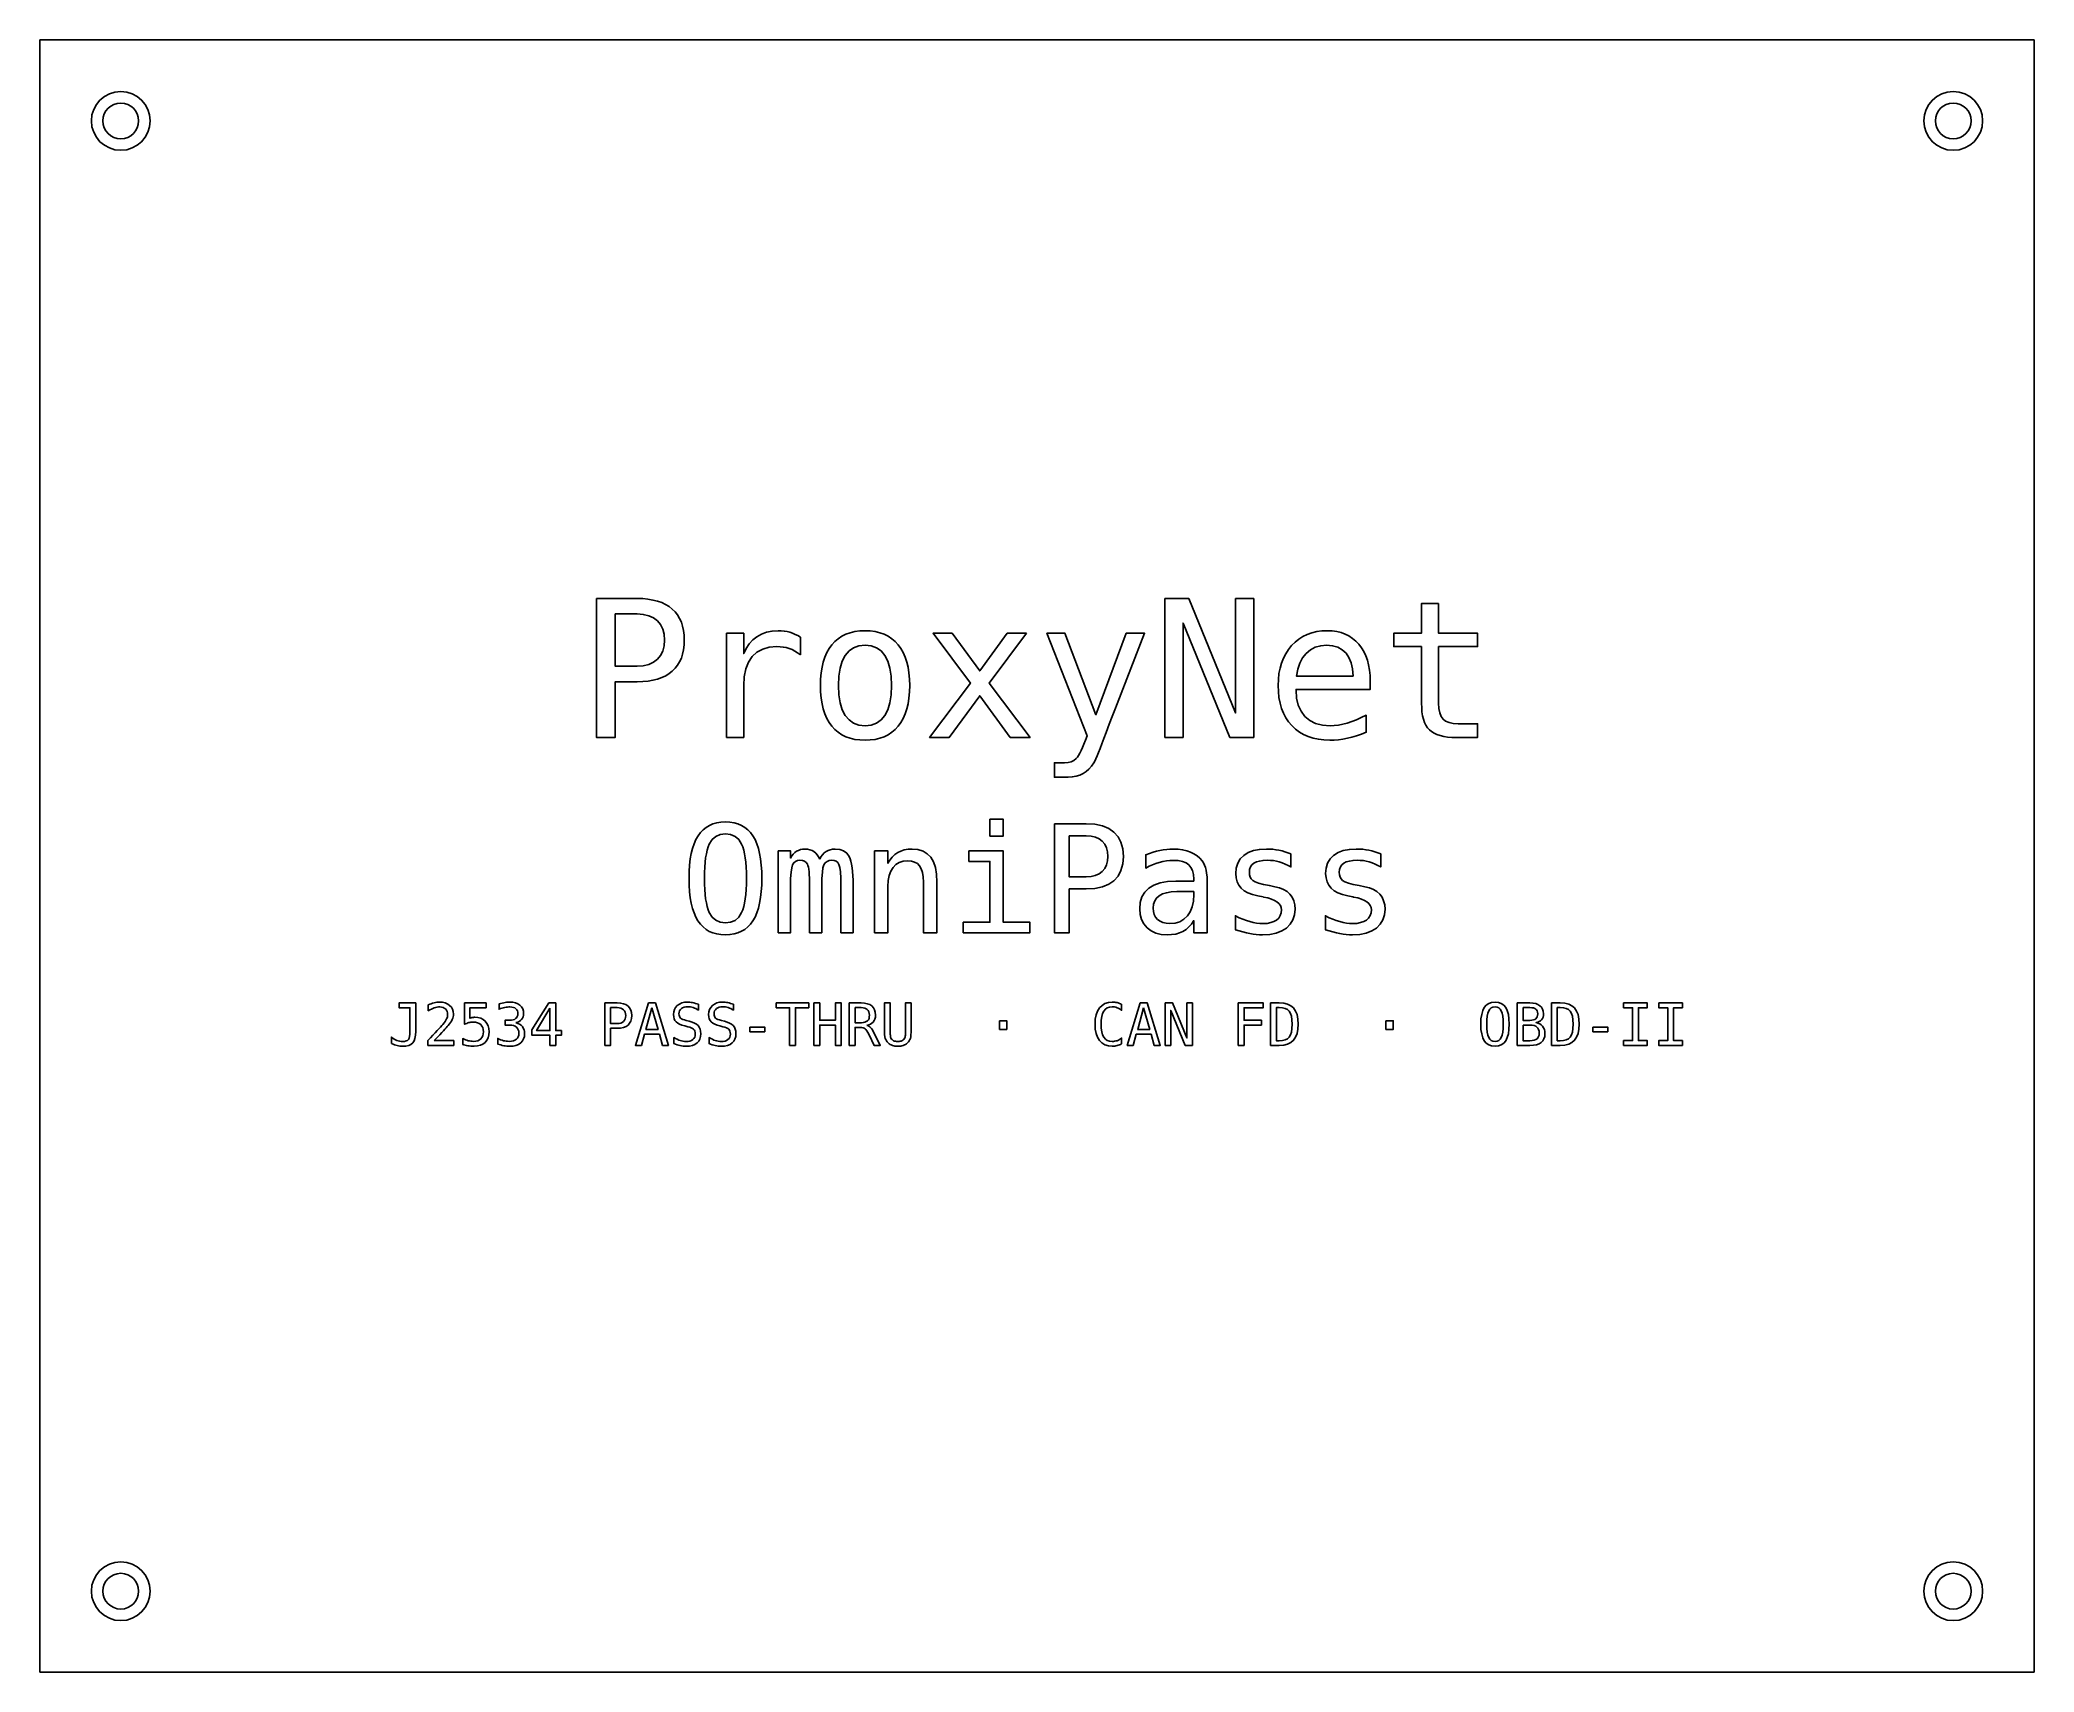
# Model space of a CAD drawing. Header units: millimetres. Extents: x 0 to 190, y 0 to 155.
import ezdxf

# ---------------------------------------------------------------- set-up
doc = ezdxf.new("R2010")
doc.units = ezdxf.units.MM
doc.layers.add('ENGRAVE', color=7, linetype='Continuous')
doc.layers.add('REF', color=8, linetype='Continuous')

msp = doc.modelspace()

# ---------------------------------------------------------------- linework, layer by layer
at = {"layer": 'ENGRAVE'}
for points in [[(52.97, 102.15), (56.83, 102.15), (57.37, 102.14), (57.87, 102.09), (58.34, 102.01), (58.78, 101.9), (59.18, 101.76), (59.55, 101.59), (59.89, 101.38), (60.19, 101.15), (60.46, 100.88), (60.69, 100.59), (60.89, 100.26), (61.05, 99.91), (61.17, 99.53), (61.26, 99.11), (61.31, 98.67), (61.33, 98.2), (61.31, 97.73), (61.26, 97.28), (61.17, 96.87), (61.05, 96.48), (60.89, 96.13), (60.69, 95.8), (60.46, 95.51), (60.19, 95.24), (59.89, 95.01), (59.56, 94.8), (59.19, 94.63), (58.78, 94.49), (58.35, 94.38), (57.88, 94.3), (57.37, 94.26), (56.83, 94.24), (54.76, 94.24), (54.76, 88.93), (52.97, 88.93), (52.97, 102.15)], [(54.76, 100.68), (54.76, 95.71), (56.83, 95.71), (57.42, 95.75), (57.94, 95.88), (58.39, 96.08), (58.77, 96.37), (59.07, 96.73), (59.29, 97.15), (59.42, 97.65), (59.46, 98.2), (59.42, 98.76), (59.29, 99.25), (59.07, 99.67), (58.77, 100.03), (58.39, 100.32), (57.94, 100.52), (57.42, 100.64), (56.83, 100.68), (54.76, 100.68)], [(107.07, 102.15), (109.34, 102.15), (113.8, 91.27), (113.8, 102.15), (115.53, 102.15), (115.53, 88.93), (113.26, 88.93), (108.8, 99.81), (108.8, 88.93), (107.07, 88.93), (107.07, 102.15)], [(133.12, 101.67), (133.12, 98.85), (136.83, 98.85), (136.83, 97.58), (133.12, 97.58), (133.12, 92.2), (133.15, 91.69), (133.23, 91.26), (133.36, 90.92), (133.54, 90.66), (133.79, 90.47), (134.11, 90.34), (134.51, 90.26), (134.99, 90.23), (136.83, 90.23), (136.83, 88.93), (134.83, 88.93), (134.39, 88.94), (133.98, 88.97), (133.61, 89.03), (133.27, 89.11), (132.96, 89.21), (132.69, 89.34), (132.45, 89.49), (132.25, 89.66), (132.07, 89.86), (131.92, 90.1), (131.79, 90.36), (131.68, 90.66), (131.6, 91), (131.54, 91.36), (131.51, 91.76), (131.49, 92.2), (131.49, 97.58), (128.85, 97.58), (128.85, 98.85), (131.49, 98.85), (131.49, 101.67), (133.12, 101.67)], [(72.38, 96.8), (72.12, 96.99), (71.85, 97.15), (71.59, 97.29), (71.32, 97.4), (71.04, 97.48), (70.75, 97.53), (70.45, 97.57), (70.13, 97.58), (69.41, 97.52), (68.79, 97.34), (68.25, 97.04), (67.8, 96.62), (67.45, 96.09), (67.19, 95.46), (67.04, 94.71), (66.99, 93.86), (66.99, 88.93), (65.35, 88.93), (65.35, 98.85), (66.99, 98.85), (66.99, 96.91), (67.22, 97.4), (67.51, 97.84), (67.85, 98.21), (68.25, 98.52), (68.69, 98.77), (69.17, 98.95), (69.69, 99.05), (70.25, 99.09), (70.55, 99.08), (70.84, 99.05), (71.11, 99), (71.38, 98.94), (71.64, 98.85), (71.89, 98.74), (72.14, 98.62), (72.38, 98.47), (72.38, 96.8)], [(78.53, 99.09), (79.03, 99.07), (79.5, 99), (79.94, 98.9), (80.35, 98.75), (80.73, 98.56), (81.08, 98.33), (81.4, 98.06), (81.69, 97.75), (81.94, 97.4), (82.16, 97.01), (82.35, 96.58), (82.51, 96.11), (82.63, 95.61), (82.71, 95.07), (82.76, 94.49), (82.78, 93.88), (82.76, 93.26), (82.71, 92.68), (82.63, 92.14), (82.51, 91.64), (82.35, 91.17), (82.17, 90.74), (81.95, 90.35), (81.69, 90), (81.4, 89.69), (81.08, 89.42), (80.73, 89.19), (80.35, 89), (79.94, 88.86), (79.5, 88.75), (79.03, 88.69), (78.53, 88.67), (78.03, 88.69), (77.56, 88.75), (77.12, 88.86), (76.71, 89), (76.33, 89.19), (75.98, 89.42), (75.66, 89.69), (75.37, 90), (75.12, 90.35), (74.9, 90.74), (74.71, 91.17), (74.56, 91.64), (74.44, 92.14), (74.35, 92.68), (74.3, 93.26), (74.28, 93.88), (74.3, 94.49), (74.35, 95.07), (74.44, 95.61), (74.56, 96.11), (74.71, 96.58), (74.9, 97.01), (75.12, 97.4), (75.37, 97.75), (75.66, 98.06), (75.98, 98.33), (76.33, 98.56), (76.71, 98.75), (77.12, 98.9), (77.56, 99), (78.03, 99.07), (78.53, 99.09)], [(93.9, 98.85), (90.35, 94.1), (94.24, 88.93), (92.36, 88.93), (89.45, 92.9), (86.55, 88.93), (84.67, 88.93), (88.56, 94.1), (85.01, 98.85), (86.82, 98.85), (89.45, 95.26), (92.06, 98.85), (93.9, 98.85)], [(102.52, 92.12), (102.3, 91.56), (102.05, 90.92), (101.78, 90.19), (101.48, 89.39), (101.27, 88.83), (101.08, 88.33), (100.9, 87.89), (100.75, 87.5), (100.61, 87.18), (100.49, 86.91), (100.39, 86.69), (100.3, 86.53), (100.09, 86.21), (99.84, 85.93), (99.58, 85.69), (99.28, 85.5), (98.97, 85.35), (98.62, 85.24), (98.25, 85.17), (97.86, 85.15), (96.55, 85.15), (96.55, 86.52), (97.51, 86.52), (97.85, 86.54), (98.15, 86.62), (98.41, 86.75), (98.64, 86.93), (98.74, 87.06), (98.85, 87.22), (98.97, 87.43), (99.1, 87.68), (99.23, 87.97), (99.37, 88.3), (99.52, 88.67), (99.67, 89.09), (95.84, 98.85), (97.56, 98.85), (100.51, 91.09), (103.4, 98.85), (105.13, 98.85), (102.52, 92.12)], [(126.61, 94.29), (126.61, 93.5), (119.55, 93.5), (119.55, 93.44), (119.61, 92.68), (119.76, 92.01), (120.03, 91.43), (120.4, 90.94), (120.86, 90.55), (121.42, 90.27), (122.06, 90.11), (122.79, 90.05), (123.18, 90.07), (123.58, 90.11), (124, 90.19), (124.42, 90.3), (124.85, 90.44), (125.3, 90.61), (125.76, 90.82), (126.23, 91.05), (126.23, 89.43), (125.77, 89.25), (125.32, 89.1), (124.87, 88.97), (124.44, 88.86), (124.01, 88.78), (123.59, 88.72), (123.17, 88.68), (122.77, 88.67), (122.21, 88.69), (121.68, 88.76), (121.18, 88.86), (120.71, 89.02), (120.27, 89.21), (119.87, 89.45), (119.5, 89.73), (119.15, 90.06), (118.85, 90.42), (118.58, 90.81), (118.36, 91.24), (118.18, 91.7), (118.03, 92.2), (117.93, 92.73), (117.87, 93.29), (117.85, 93.88), (117.87, 94.46), (117.93, 95.01), (118.03, 95.52), (118.17, 96.01), (118.35, 96.47), (118.57, 96.9), (118.83, 97.3), (119.13, 97.67), (119.46, 98), (119.82, 98.29), (120.2, 98.53), (120.62, 98.73), (121.05, 98.89), (121.52, 99), (122.01, 99.07), (122.53, 99.09), (122.99, 99.07), (123.43, 99.01), (123.84, 98.91), (124.22, 98.77), (124.59, 98.59), (124.92, 98.36), (125.23, 98.1), (125.52, 97.8), (125.78, 97.47), (126, 97.1), (126.19, 96.71), (126.34, 96.28), (126.46, 95.83), (126.54, 95.35), (126.6, 94.84), (126.61, 94.29)], [(78.53, 97.71), (77.95, 97.65), (77.44, 97.46), (77.01, 97.16), (76.65, 96.74), (76.37, 96.2), (76.17, 95.54), (76.05, 94.77), (76.01, 93.88), (76.05, 92.99), (76.17, 92.22), (76.37, 91.56), (76.65, 91.02), (77.01, 90.6), (77.44, 90.29), (77.95, 90.11), (78.53, 90.05), (79.11, 90.11), (79.62, 90.29), (80.06, 90.6), (80.41, 91.02), (80.69, 91.56), (80.89, 92.22), (81.01, 92.99), (81.05, 93.88), (81.01, 94.77), (80.89, 95.54), (80.69, 96.2), (80.41, 96.74), (80.06, 97.16), (79.62, 97.46), (79.11, 97.65), (78.53, 97.71)], [(124.98, 94.77), (124.93, 95.45), (124.8, 96.04), (124.59, 96.54), (124.31, 96.96), (123.95, 97.28), (123.52, 97.52), (123.03, 97.66), (122.46, 97.71), (121.9, 97.66), (121.38, 97.51), (120.93, 97.27), (120.52, 96.93), (120.18, 96.5), (119.91, 96), (119.72, 95.42), (119.61, 94.76), (124.98, 94.77)], [(68.71, 75.52), (68.7, 74.87), (68.66, 74.26), (68.59, 73.69), (68.5, 73.16), (68.38, 72.68), (68.23, 72.24), (68.06, 71.84), (67.86, 71.48), (67.63, 71.17), (67.37, 70.9), (67.09, 70.67), (66.77, 70.49), (66.43, 70.34), (66.07, 70.24), (65.67, 70.17), (65.24, 70.15), (64.82, 70.17), (64.42, 70.24), (64.05, 70.34), (63.71, 70.48), (63.4, 70.67), (63.12, 70.9), (62.86, 71.17), (62.63, 71.48), (62.43, 71.83), (62.26, 72.23), (62.11, 72.67), (61.99, 73.15), (61.9, 73.68), (61.83, 74.25), (61.79, 74.87), (61.78, 75.52), (61.79, 76.18), (61.83, 76.79), (61.9, 77.37), (61.99, 77.89), (62.12, 78.38), (62.26, 78.82), (62.44, 79.22), (62.64, 79.57), (62.87, 79.88), (63.12, 80.15), (63.41, 80.38), (63.72, 80.57), (64.06, 80.72), (64.42, 80.82), (64.82, 80.88), (65.24, 80.9), (65.67, 80.88), (66.07, 80.82), (66.43, 80.72), (66.77, 80.57), (67.09, 80.38), (67.37, 80.15), (67.63, 79.88), (67.86, 79.57), (68.06, 79.22), (68.23, 78.82), (68.38, 78.38), (68.5, 77.89), (68.59, 77.37), (68.66, 76.79), (68.7, 76.18), (68.71, 75.52)], [(67.25, 75.52), (67.24, 76.07), (67.22, 76.58), (67.18, 77.05), (67.13, 77.48), (67.07, 77.87), (66.99, 78.22), (66.89, 78.52), (66.78, 78.79), (66.51, 79.21), (66.16, 79.52), (65.74, 79.7), (65.24, 79.76), (64.75, 79.7), (64.33, 79.52), (63.98, 79.21), (63.71, 78.79), (63.6, 78.52), (63.51, 78.22), (63.43, 77.87), (63.36, 77.48), (63.31, 77.05), (63.27, 76.58), (63.25, 76.07), (63.24, 75.52), (63.25, 74.98), (63.27, 74.47), (63.31, 74), (63.36, 73.57), (63.43, 73.19), (63.51, 72.84), (63.6, 72.53), (63.71, 72.27), (63.98, 71.84), (64.33, 71.54), (64.75, 71.35), (65.24, 71.29), (65.74, 71.35), (66.16, 71.53), (66.51, 71.84), (66.78, 72.27), (66.89, 72.53), (66.99, 72.84), (67.07, 73.18), (67.13, 73.57), (67.18, 74), (67.22, 74.46), (67.24, 74.97), (67.25, 75.52)], [(90.41, 81.15), (91.69, 81.15), (91.69, 79.54), (90.41, 79.54), (90.41, 81.15)], [(96.56, 80.72), (99.59, 80.72), (100.41, 80.67), (101.12, 80.52), (101.72, 80.27), (102.22, 79.93), (102.61, 79.49), (102.89, 78.96), (103.06, 78.33), (103.12, 77.62), (103.06, 76.9), (102.89, 76.27), (102.61, 75.74), (102.22, 75.3), (101.72, 74.96), (101.12, 74.71), (100.41, 74.57), (99.59, 74.52), (97.97, 74.52), (97.97, 70.35), (96.56, 70.35), (96.56, 80.72)], [(74.22, 77.34), (74.34, 77.57), (74.49, 77.77), (74.64, 77.94), (74.82, 78.07), (75.01, 78.18), (75.22, 78.25), (75.45, 78.3), (75.7, 78.31), (76.13, 78.27), (76.49, 78.13), (76.79, 77.91), (77.02, 77.59), (77.11, 77.39), (77.19, 77.15), (77.25, 76.86), (77.31, 76.54), (77.35, 76.18), (77.38, 75.78), (77.4, 75.34), (77.4, 74.86), (77.4, 70.35), (76.24, 70.35), (76.24, 74.8), (76.23, 75.55), (76.19, 76.14), (76.13, 76.57), (76.05, 76.85), (75.94, 77.02), (75.79, 77.15), (75.61, 77.22), (75.38, 77.25), (75.13, 77.22), (74.92, 77.14), (74.75, 77.01), (74.62, 76.82), (74.53, 76.53), (74.47, 76.1), (74.43, 75.52), (74.42, 74.8), (74.42, 70.35), (73.25, 70.35), (73.25, 74.8), (73.25, 75.2), (73.24, 75.56), (73.22, 75.87), (73.2, 76.15), (73.18, 76.39), (73.14, 76.58), (73.1, 76.74), (73.05, 76.86), (72.94, 77.03), (72.78, 77.15), (72.58, 77.22), (72.34, 77.25), (72.11, 77.22), (71.91, 77.14), (71.76, 77.01), (71.64, 76.82), (71.55, 76.53), (71.49, 76.1), (71.45, 75.52), (71.44, 74.8), (71.44, 70.35), (70.28, 70.35), (70.28, 78.13), (71.44, 78.13), (71.44, 77.46), (71.56, 77.66), (71.7, 77.83), (71.85, 77.97), (72.01, 78.1), (72.19, 78.19), (72.38, 78.26), (72.58, 78.3), (72.79, 78.31), (73.05, 78.3), (73.28, 78.25), (73.49, 78.18), (73.67, 78.07), (73.84, 77.93), (73.98, 77.77), (74.11, 77.57), (74.22, 77.34)], [(85.38, 75.17), (85.38, 70.35), (84.09, 70.35), (84.09, 75.17), (84.07, 75.66), (84, 76.08), (83.89, 76.43), (83.72, 76.71), (83.52, 76.93), (83.25, 77.08), (82.94, 77.17), (82.57, 77.2), (82.15, 77.16), (81.78, 77.04), (81.46, 76.85), (81.2, 76.57), (80.98, 76.22), (80.83, 75.8), (80.74, 75.31), (80.71, 74.75), (80.71, 70.35), (79.44, 70.35), (79.44, 78.13), (80.71, 78.13), (80.71, 76.96), (80.9, 77.27), (81.11, 77.55), (81.36, 77.78), (81.64, 77.97), (81.94, 78.12), (82.27, 78.23), (82.63, 78.29), (83.02, 78.31), (83.57, 78.27), (84.05, 78.12), (84.46, 77.87), (84.79, 77.53), (85.05, 77.09), (85.23, 76.55), (85.34, 75.91), (85.38, 75.17)], [(88.42, 78.13), (91.69, 78.13), (91.69, 71.35), (94.22, 71.35), (94.22, 70.35), (87.88, 70.35), (87.88, 71.35), (90.41, 71.35), (90.41, 77.13), (88.42, 77.13), (88.42, 78.13)], [(97.97, 79.56), (97.97, 75.67), (99.59, 75.67), (100.05, 75.7), (100.45, 75.8), (100.81, 75.96), (101.11, 76.18), (101.34, 76.47), (101.51, 76.8), (101.62, 77.18), (101.65, 77.62), (101.62, 78.06), (101.52, 78.44), (101.35, 78.77), (101.11, 79.05), (100.81, 79.28), (100.46, 79.44), (100.05, 79.53), (99.59, 79.56), (97.97, 79.56)], [(111.1, 74.79), (111.1, 70.35), (109.82, 70.35), (109.82, 71.51), (109.6, 71.18), (109.36, 70.9), (109.09, 70.67), (108.79, 70.48), (108.46, 70.34), (108.1, 70.23), (107.71, 70.17), (107.28, 70.15), (106.72, 70.19), (106.21, 70.32), (105.77, 70.53), (105.38, 70.82), (105.08, 71.19), (104.85, 71.61), (104.72, 72.08), (104.68, 72.62), (104.73, 73.23), (104.89, 73.76), (105.17, 74.21), (105.55, 74.59), (106.03, 74.88), (106.62, 75.09), (107.31, 75.22), (108.11, 75.26), (109.82, 75.26), (109.82, 75.46), (109.79, 75.89), (109.7, 76.26), (109.55, 76.57), (109.35, 76.81), (109.08, 77), (108.74, 77.13), (108.34, 77.21), (107.86, 77.23), (107.54, 77.22), (107.21, 77.18), (106.88, 77.13), (106.54, 77.04), (106.21, 76.94), (105.89, 76.81), (105.56, 76.67), (105.25, 76.5), (105.25, 77.77), (105.6, 77.9), (105.94, 78.01), (106.27, 78.1), (106.6, 78.18), (106.92, 78.24), (107.24, 78.28), (107.55, 78.31), (107.86, 78.31), (108.33, 78.3), (108.76, 78.24), (109.15, 78.15), (109.51, 78.03), (109.84, 77.87), (110.13, 77.67), (110.39, 77.44), (110.62, 77.18), (110.74, 76.99), (110.84, 76.79), (110.93, 76.56), (110.99, 76.32), (111.04, 76.03), (111.08, 75.68), (111.1, 75.27), (111.1, 74.79)], [(119.06, 77.86), (119.06, 76.61), (118.79, 76.76), (118.51, 76.89), (118.24, 77), (117.96, 77.09), (117.68, 77.16), (117.4, 77.21), (117.12, 77.24), (116.83, 77.25), (116.42, 77.23), (116.07, 77.17), (115.78, 77.09), (115.53, 76.96), (115.35, 76.81), (115.21, 76.61), (115.13, 76.38), (115.11, 76.11), (115.13, 75.86), (115.19, 75.65), (115.29, 75.47), (115.43, 75.33), (115.65, 75.2), (115.98, 75.08), (116.44, 74.95), (117.02, 74.83), (117.53, 74.73), (117.98, 74.62), (118.37, 74.46), (118.7, 74.26), (118.97, 74.01), (119.18, 73.72), (119.34, 73.39), (119.43, 73.02), (119.46, 72.6), (119.41, 72.06), (119.25, 71.58), (119, 71.16), (118.64, 70.8), (118.19, 70.52), (117.66, 70.31), (117.05, 70.19), (116.36, 70.15), (116.07, 70.16), (115.77, 70.18), (115.47, 70.22), (115.16, 70.27), (114.83, 70.34), (114.5, 70.43), (114.15, 70.52), (113.79, 70.64), (113.79, 71.96), (114.14, 71.78), (114.49, 71.64), (114.83, 71.51), (115.16, 71.41), (115.48, 71.32), (115.79, 71.27), (116.1, 71.23), (116.39, 71.22), (116.79, 71.24), (117.14, 71.31), (117.45, 71.41), (117.7, 71.56), (117.91, 71.75), (118.05, 71.98), (118.14, 72.23), (118.17, 72.53), (118.14, 72.74), (118.06, 72.94), (117.93, 73.12), (117.74, 73.28), (117.5, 73.42), (117.21, 73.55), (116.87, 73.66), (116.47, 73.75), (116.41, 73.77), (115.93, 73.87), (115.42, 73.99), (114.98, 74.15), (114.61, 74.35), (114.32, 74.59), (114.1, 74.87), (113.94, 75.19), (113.85, 75.56), (113.82, 75.98), (113.86, 76.51), (114.01, 76.97), (114.24, 77.37), (114.57, 77.71), (114.99, 77.97), (115.49, 78.16), (116.07, 78.28), (116.73, 78.31), (117.04, 78.31), (117.34, 78.29), (117.64, 78.25), (117.93, 78.2), (118.22, 78.14), (118.5, 78.06), (118.78, 77.96), (119.06, 77.86)], [(127.62, 77.86), (127.62, 76.61), (127.35, 76.76), (127.07, 76.89), (126.79, 77), (126.52, 77.09), (126.24, 77.16), (125.96, 77.21), (125.67, 77.24), (125.39, 77.25), (124.98, 77.23), (124.63, 77.17), (124.33, 77.09), (124.09, 76.96), (123.91, 76.81), (123.77, 76.61), (123.69, 76.38), (123.67, 76.11), (123.69, 75.86), (123.74, 75.65), (123.84, 75.47), (123.98, 75.33), (124.2, 75.2), (124.54, 75.08), (125, 74.95), (125.57, 74.83), (126.09, 74.73), (126.53, 74.62), (126.92, 74.46), (127.25, 74.26), (127.53, 74.01), (127.74, 73.72), (127.89, 73.39), (127.99, 73.02), (128.02, 72.6), (127.97, 72.06), (127.81, 71.58), (127.56, 71.16), (127.2, 70.8), (126.75, 70.52), (126.22, 70.31), (125.61, 70.19), (124.92, 70.15), (124.63, 70.16), (124.33, 70.18), (124.03, 70.22), (123.71, 70.27), (123.39, 70.34), (123.06, 70.43), (122.71, 70.52), (122.35, 70.64), (122.35, 71.96), (122.7, 71.78), (123.05, 71.64), (123.38, 71.51), (123.71, 71.41), (124.04, 71.32), (124.35, 71.27), (124.65, 71.23), (124.95, 71.22), (125.35, 71.24), (125.7, 71.31), (126, 71.41), (126.26, 71.56), (126.46, 71.75), (126.61, 71.98), (126.7, 72.23), (126.73, 72.53), (126.7, 72.74), (126.62, 72.94), (126.49, 73.12), (126.3, 73.28), (126.06, 73.42), (125.77, 73.55), (125.42, 73.66), (125.03, 73.75), (124.97, 73.77), (124.49, 73.87), (123.98, 73.99), (123.54, 74.15), (123.17, 74.35), (122.88, 74.59), (122.66, 74.87), (122.5, 75.19), (122.41, 75.56), (122.37, 75.98), (122.42, 76.51), (122.56, 76.97), (122.8, 77.37), (123.13, 77.71), (123.55, 77.97), (124.05, 78.16), (124.63, 78.28), (125.29, 78.31), (125.6, 78.31), (125.9, 78.29), (126.2, 78.25), (126.49, 78.2), (126.78, 78.14), (127.06, 78.06), (127.34, 77.96), (127.62, 77.86)], [(108.63, 74.26), (108.2, 74.26), (107.68, 74.24), (107.22, 74.16), (106.84, 74.04), (106.52, 73.87), (106.27, 73.65), (106.1, 73.38), (105.99, 73.06), (105.95, 72.7), (105.98, 72.37), (106.06, 72.08), (106.19, 71.82), (106.38, 71.61), (106.61, 71.44), (106.88, 71.32), (107.2, 71.25), (107.55, 71.22), (108.05, 71.27), (108.49, 71.4), (108.88, 71.63), (109.21, 71.95), (109.47, 72.35), (109.66, 72.83), (109.78, 73.37), (109.82, 73.98), (109.82, 74.26), (108.63, 74.26)], [(33.47, 59.8), (33.47, 60.44), (33.6, 60.33), (33.72, 60.24), (33.85, 60.17), (33.98, 60.11), (34.11, 60.06), (34.25, 60.02), (34.39, 60), (34.53, 60), (34.71, 60.01), (34.86, 60.05), (34.98, 60.11), (35.07, 60.2), (35.14, 60.32), (35.18, 60.49), (35.21, 60.7), (35.22, 60.95), (35.22, 63.22), (34.19, 63.22), (34.19, 63.68), (35.77, 63.68), (35.77, 60.95), (35.75, 60.6), (35.7, 60.3), (35.61, 60.06), (35.48, 59.87), (35.32, 59.73), (35.1, 59.63), (34.84, 59.57), (34.53, 59.55), (34.4, 59.56), (34.27, 59.57), (34.14, 59.59), (34.01, 59.61), (33.88, 59.65), (33.75, 59.69), (33.61, 59.74), (33.47, 59.8)], [(37.53, 60.09), (39.39, 60.09), (39.39, 59.63), (36.93, 59.63), (36.93, 60.09), (37.18, 60.35), (37.41, 60.6), (37.62, 60.82), (37.82, 61.04), (37.99, 61.23), (38.14, 61.38), (38.26, 61.51), (38.34, 61.61), (38.47, 61.77), (38.57, 61.91), (38.65, 62.04), (38.71, 62.15), (38.75, 62.25), (38.78, 62.36), (38.8, 62.46), (38.8, 62.57), (38.79, 62.73), (38.75, 62.87), (38.69, 62.99), (38.6, 63.1), (38.49, 63.18), (38.37, 63.24), (38.22, 63.28), (38.06, 63.29), (37.93, 63.29), (37.8, 63.27), (37.67, 63.24), (37.54, 63.2), (37.4, 63.15), (37.26, 63.09), (37.11, 63.02), (36.96, 62.93), (36.96, 63.48), (37.1, 63.55), (37.24, 63.6), (37.38, 63.65), (37.51, 63.68), (37.65, 63.71), (37.78, 63.74), (37.91, 63.75), (38.05, 63.75), (38.33, 63.73), (38.58, 63.67), (38.81, 63.57), (39, 63.44), (39.16, 63.27), (39.27, 63.07), (39.34, 62.85), (39.36, 62.61), (39.36, 62.48), (39.33, 62.35), (39.3, 62.22), (39.24, 62.09), (39.17, 61.95), (39.09, 61.81), (38.98, 61.67), (38.85, 61.51), (38.77, 61.42), (38.67, 61.3), (38.55, 61.17), (38.41, 61.02), (38.25, 60.85), (38.05, 60.64), (37.81, 60.38), (37.53, 60.09)], [(40.42, 63.68), (42.47, 63.68), (42.47, 63.22), (40.92, 63.22), (40.92, 62.22), (40.98, 62.24), (41.04, 62.26), (41.1, 62.28), (41.16, 62.29), (41.22, 62.3), (41.28, 62.3), (41.34, 62.31), (41.4, 62.31), (41.69, 62.28), (41.96, 62.21), (42.19, 62.1), (42.39, 61.94), (42.55, 61.73), (42.67, 61.5), (42.74, 61.23), (42.76, 60.93), (42.74, 60.63), (42.67, 60.36), (42.54, 60.12), (42.38, 59.92), (42.16, 59.76), (41.92, 59.64), (41.64, 59.58), (41.32, 59.55), (41.16, 59.56), (41.01, 59.56), (40.87, 59.58), (40.73, 59.6), (40.6, 59.62), (40.48, 59.65), (40.36, 59.69), (40.25, 59.73), (40.25, 60.28), (40.38, 60.22), (40.5, 60.16), (40.63, 60.12), (40.75, 60.08), (40.88, 60.05), (41.01, 60.03), (41.14, 60.02), (41.27, 60.01), (41.48, 60.03), (41.67, 60.07), (41.83, 60.15), (41.97, 60.25), (42.07, 60.38), (42.15, 60.54), (42.2, 60.72), (42.21, 60.93), (42.2, 61.13), (42.15, 61.32), (42.07, 61.47), (41.96, 61.61), (41.82, 61.71), (41.65, 61.79), (41.47, 61.83), (41.25, 61.85), (41.14, 61.84), (41.03, 61.83), (40.93, 61.82), (40.82, 61.8), (40.72, 61.77), (40.62, 61.73), (40.52, 61.69), (40.42, 61.65), (40.42, 63.68)], [(45.31, 61.8), (45.5, 61.73), (45.66, 61.65), (45.8, 61.55), (45.92, 61.42), (46.01, 61.28), (46.08, 61.12), (46.12, 60.94), (46.13, 60.75), (46.11, 60.48), (46.04, 60.25), (45.92, 60.05), (45.76, 59.87), (45.55, 59.73), (45.31, 59.63), (45.03, 59.57), (44.72, 59.55), (44.58, 59.56), (44.43, 59.57), (44.29, 59.58), (44.15, 59.6), (44, 59.63), (43.86, 59.67), (43.72, 59.71), (43.58, 59.75), (43.58, 60.3), (43.72, 60.23), (43.85, 60.17), (43.99, 60.12), (44.12, 60.08), (44.26, 60.05), (44.39, 60.03), (44.52, 60.02), (44.66, 60.01), (44.87, 60.03), (45.06, 60.06), (45.21, 60.13), (45.35, 60.22), (45.45, 60.33), (45.53, 60.46), (45.57, 60.62), (45.59, 60.8), (45.57, 60.97), (45.53, 61.12), (45.45, 61.25), (45.35, 61.36), (45.22, 61.45), (45.06, 61.52), (44.89, 61.56), (44.7, 61.57), (44.28, 61.57), (44.28, 62.02), (44.7, 62.02), (44.87, 62.03), (45.03, 62.06), (45.17, 62.11), (45.28, 62.19), (45.38, 62.28), (45.44, 62.38), (45.48, 62.51), (45.49, 62.65), (45.48, 62.79), (45.45, 62.92), (45.38, 63.03), (45.3, 63.12), (45.19, 63.2), (45.06, 63.25), (44.91, 63.28), (44.74, 63.29), (44.62, 63.29), (44.49, 63.28), (44.37, 63.26), (44.24, 63.24), (44.11, 63.21), (43.98, 63.17), (43.84, 63.13), (43.7, 63.07), (43.7, 63.58), (43.86, 63.62), (44.01, 63.65), (44.15, 63.68), (44.28, 63.71), (44.41, 63.73), (44.53, 63.74), (44.64, 63.75), (44.74, 63.75), (45.02, 63.73), (45.27, 63.68), (45.49, 63.59), (45.68, 63.46), (45.84, 63.3), (45.95, 63.11), (46.02, 62.9), (46.04, 62.67), (46.03, 62.51), (45.99, 62.36), (45.93, 62.23), (45.85, 62.11), (45.75, 62.01), (45.62, 61.92), (45.48, 61.85), (45.31, 61.8)], [(48.45, 63.68), (49.09, 63.68), (49.09, 61.04), (49.63, 61.04), (49.63, 60.6), (49.09, 60.6), (49.09, 59.63), (48.54, 59.63), (48.54, 60.6), (46.83, 60.6), (46.83, 61.11), (48.45, 63.68)], [(48.54, 63.18), (47.27, 61.04), (48.54, 61.04), (48.54, 63.18)], [(53.77, 63.68), (54.95, 63.68), (55.27, 63.66), (55.55, 63.6), (55.78, 63.51), (55.98, 63.37), (56.13, 63.2), (56.24, 62.99), (56.31, 62.75), (56.33, 62.47), (56.31, 62.19), (56.24, 61.94), (56.13, 61.74), (55.98, 61.56), (55.79, 61.43), (55.55, 61.33), (55.27, 61.28), (54.95, 61.26), (54.32, 61.26), (54.32, 59.63), (53.77, 59.63), (53.77, 63.68)], [(54.32, 63.23), (54.32, 61.71), (54.95, 61.71), (55.13, 61.72), (55.29, 61.76), (55.43, 61.82), (55.54, 61.91), (55.64, 62.02), (55.7, 62.15), (55.74, 62.3), (55.76, 62.47), (55.74, 62.64), (55.7, 62.79), (55.64, 62.92), (55.55, 63.03), (55.43, 63.12), (55.29, 63.18), (55.13, 63.22), (54.95, 63.23), (54.32, 63.23)], [(57.92, 63.68), (58.58, 63.68), (59.82, 59.63), (59.26, 59.63), (58.96, 60.69), (57.54, 60.69), (57.25, 59.63), (56.68, 59.63), (57.92, 63.68)], [(58.25, 63.2), (57.67, 61.13), (58.83, 61.13), (58.25, 63.2)], [(62.67, 63.54), (62.67, 62.99), (62.54, 63.06), (62.42, 63.13), (62.29, 63.18), (62.17, 63.23), (62.04, 63.26), (61.91, 63.29), (61.79, 63.3), (61.66, 63.31), (61.48, 63.3), (61.31, 63.26), (61.17, 63.21), (61.05, 63.13), (60.95, 63.03), (60.88, 62.92), (60.84, 62.79), (60.82, 62.64), (60.83, 62.51), (60.86, 62.4), (60.91, 62.31), (60.97, 62.23), (61.06, 62.16), (61.18, 62.1), (61.34, 62.05), (61.52, 62), (61.81, 61.93), (62.07, 61.85), (62.3, 61.76), (62.49, 61.65), (62.64, 61.51), (62.75, 61.36), (62.83, 61.18), (62.88, 60.97), (62.9, 60.74), (62.88, 60.47), (62.81, 60.23), (62.7, 60.03), (62.54, 59.86), (62.34, 59.72), (62.1, 59.63), (61.82, 59.57), (61.5, 59.55), (61.36, 59.56), (61.22, 59.57), (61.07, 59.59), (60.93, 59.61), (60.78, 59.65), (60.64, 59.69), (60.5, 59.74), (60.35, 59.8), (60.35, 60.38), (60.5, 60.29), (60.65, 60.21), (60.8, 60.14), (60.94, 60.09), (61.08, 60.05), (61.22, 60.02), (61.36, 60), (61.5, 60), (61.7, 60.01), (61.87, 60.04), (62.02, 60.1), (62.15, 60.18), (62.25, 60.29), (62.32, 60.41), (62.36, 60.54), (62.38, 60.7), (62.37, 60.85), (62.34, 60.97), (62.29, 61.08), (62.22, 61.17), (62.12, 61.24), (62, 61.31), (61.85, 61.36), (61.67, 61.41), (61.37, 61.48), (61.11, 61.55), (60.89, 61.64), (60.7, 61.74), (60.55, 61.87), (60.44, 62.01), (60.36, 62.17), (60.32, 62.35), (60.3, 62.56), (60.32, 62.81), (60.39, 63.05), (60.5, 63.25), (60.66, 63.43), (60.86, 63.57), (61.09, 63.67), (61.35, 63.73), (61.63, 63.75), (61.75, 63.75), (61.87, 63.74), (62, 63.72), (62.12, 63.7), (62.25, 63.67), (62.39, 63.63), (62.53, 63.59), (62.67, 63.54)], [(66.01, 63.54), (66.01, 62.99), (65.88, 63.06), (65.76, 63.13), (65.63, 63.18), (65.51, 63.23), (65.38, 63.26), (65.26, 63.29), (65.13, 63.3), (65, 63.31), (64.82, 63.3), (64.66, 63.26), (64.51, 63.21), (64.39, 63.13), (64.29, 63.03), (64.22, 62.92), (64.18, 62.79), (64.17, 62.64), (64.18, 62.51), (64.2, 62.4), (64.25, 62.31), (64.31, 62.23), (64.4, 62.16), (64.53, 62.1), (64.68, 62.05), (64.87, 62), (65.15, 61.93), (65.42, 61.85), (65.64, 61.76), (65.83, 61.65), (65.98, 61.51), (66.1, 61.36), (66.18, 61.18), (66.23, 60.97), (66.24, 60.74), (66.22, 60.47), (66.15, 60.23), (66.04, 60.03), (65.88, 59.86), (65.69, 59.72), (65.45, 59.63), (65.16, 59.57), (64.84, 59.55), (64.7, 59.56), (64.56, 59.57), (64.42, 59.59), (64.27, 59.61), (64.13, 59.65), (63.98, 59.69), (63.84, 59.74), (63.69, 59.8), (63.69, 60.38), (63.85, 60.29), (64, 60.21), (64.14, 60.14), (64.28, 60.09), (64.42, 60.05), (64.56, 60.02), (64.7, 60), (64.84, 60), (65.04, 60.01), (65.21, 60.04), (65.36, 60.1), (65.49, 60.18), (65.59, 60.29), (65.66, 60.41), (65.71, 60.54), (65.72, 60.7), (65.71, 60.85), (65.68, 60.97), (65.63, 61.08), (65.56, 61.17), (65.47, 61.24), (65.34, 61.31), (65.19, 61.36), (65.01, 61.41), (64.72, 61.48), (64.45, 61.55), (64.23, 61.64), (64.04, 61.74), (63.9, 61.87), (63.79, 62.01), (63.71, 62.17), (63.66, 62.35), (63.64, 62.56), (63.67, 62.81), (63.73, 63.05), (63.85, 63.25), (64.01, 63.43), (64.2, 63.57), (64.43, 63.67), (64.69, 63.73), (64.98, 63.75), (65.09, 63.75), (65.22, 63.74), (65.34, 63.72), (65.47, 63.7), (65.6, 63.67), (65.73, 63.63), (65.87, 63.59), (66.01, 63.54)], [(70.08, 63.68), (73.17, 63.68), (73.17, 63.22), (71.9, 63.22), (71.9, 59.63), (71.35, 59.63), (71.35, 63.22), (70.08, 63.22), (70.08, 63.68)], [(73.67, 63.68), (74.22, 63.68), (74.22, 62.02), (75.72, 62.02), (75.72, 63.68), (76.27, 63.68), (76.27, 59.63), (75.72, 59.63), (75.72, 61.56), (74.22, 61.56), (74.22, 59.63), (73.67, 59.63), (73.67, 63.68)], [(78.7, 61.54), (78.8, 61.51), (78.89, 61.46), (78.98, 61.41), (79.06, 61.34), (79.14, 61.24), (79.23, 61.11), (79.32, 60.94), (79.43, 60.74), (79.98, 59.63), (79.39, 59.63), (78.91, 60.65), (78.81, 60.85), (78.71, 61.01), (78.62, 61.13), (78.54, 61.22), (78.45, 61.27), (78.34, 61.31), (78.23, 61.33), (78.1, 61.34), (77.58, 61.34), (77.58, 59.63), (77.03, 59.63), (77.03, 63.68), (78.15, 63.68), (78.47, 63.66), (78.74, 63.6), (78.98, 63.51), (79.18, 63.38), (79.33, 63.21), (79.44, 63.01), (79.51, 62.78), (79.53, 62.51), (79.52, 62.32), (79.48, 62.14), (79.41, 61.99), (79.31, 61.85), (79.19, 61.74), (79.05, 61.65), (78.89, 61.58), (78.7, 61.54)], [(77.58, 63.23), (77.58, 61.79), (78.18, 61.79), (78.36, 61.8), (78.52, 61.84), (78.65, 61.89), (78.76, 61.97), (78.85, 62.07), (78.91, 62.19), (78.94, 62.34), (78.95, 62.51), (78.94, 62.67), (78.9, 62.82), (78.84, 62.94), (78.75, 63.04), (78.64, 63.12), (78.5, 63.18), (78.34, 63.22), (78.15, 63.23), (77.58, 63.23)], [(80.38, 61.18), (80.38, 63.68), (80.93, 63.68), (80.93, 60.94), (80.93, 60.8), (80.93, 60.68), (80.94, 60.59), (80.95, 60.51), (80.96, 60.45), (80.97, 60.4), (80.98, 60.36), (81, 60.32), (81.05, 60.24), (81.11, 60.18), (81.18, 60.12), (81.25, 60.08), (81.34, 60.04), (81.44, 60.02), (81.54, 60), (81.65, 60), (81.77, 60), (81.87, 60.02), (81.96, 60.04), (82.05, 60.08), (82.13, 60.12), (82.19, 60.18), (82.25, 60.24), (82.3, 60.32), (82.32, 60.36), (82.34, 60.4), (82.35, 60.45), (82.36, 60.51), (82.37, 60.59), (82.37, 60.68), (82.37, 60.79), (82.38, 60.93), (82.38, 63.68), (82.92, 63.68), (82.92, 61.18), (82.92, 60.9), (82.9, 60.65), (82.88, 60.46), (82.85, 60.3), (82.8, 60.18), (82.74, 60.06), (82.67, 59.96), (82.58, 59.87), (82.49, 59.79), (82.39, 59.73), (82.28, 59.68), (82.17, 59.63), (82.05, 59.6), (81.93, 59.57), (81.79, 59.56), (81.65, 59.55), (81.51, 59.56), (81.38, 59.57), (81.26, 59.6), (81.14, 59.63), (81.02, 59.68), (80.92, 59.73), (80.82, 59.79), (80.72, 59.87), (80.64, 59.96), (80.56, 60.06), (80.5, 60.18), (80.46, 60.3), (80.42, 60.46), (80.4, 60.66), (80.39, 60.9), (80.38, 61.18)], [(102.95, 59.77), (102.85, 59.72), (102.74, 59.68), (102.63, 59.64), (102.52, 59.61), (102.41, 59.58), (102.3, 59.57), (102.18, 59.56), (102.06, 59.55), (101.69, 59.59), (101.36, 59.69), (101.08, 59.86), (100.85, 60.1), (100.66, 60.41), (100.53, 60.77), (100.44, 61.18), (100.42, 61.65), (100.44, 62.12), (100.53, 62.53), (100.66, 62.89), (100.85, 63.2), (101.09, 63.44), (101.37, 63.61), (101.69, 63.72), (102.06, 63.75), (102.18, 63.75), (102.3, 63.74), (102.41, 63.72), (102.52, 63.7), (102.63, 63.67), (102.74, 63.63), (102.85, 63.58), (102.95, 63.53), (102.95, 62.97), (102.85, 63.05), (102.74, 63.11), (102.63, 63.17), (102.52, 63.22), (102.4, 63.26), (102.29, 63.29), (102.17, 63.3), (102.06, 63.31), (101.81, 63.28), (101.59, 63.2), (101.41, 63.08), (101.26, 62.9), (101.14, 62.66), (101.06, 62.38), (101.01, 62.04), (100.99, 61.65), (101.01, 61.26), (101.06, 60.93), (101.14, 60.64), (101.26, 60.41), (101.41, 60.23), (101.59, 60.1), (101.81, 60.02), (102.06, 60), (102.17, 60), (102.29, 60.02), (102.41, 60.05), (102.52, 60.08), (102.64, 60.13), (102.74, 60.19), (102.85, 60.26), (102.95, 60.34), (102.95, 59.77)], [(104.72, 63.68), (105.39, 63.68), (106.63, 59.63), (106.06, 59.63), (105.76, 60.69), (104.34, 60.69), (104.05, 59.63), (103.48, 59.63), (104.72, 63.68)], [(105.05, 63.2), (104.48, 61.13), (105.63, 61.13), (105.05, 63.2)], [(107.1, 63.68), (107.8, 63.68), (109.16, 60.35), (109.16, 63.68), (109.69, 63.68), (109.69, 59.63), (109, 59.63), (107.63, 62.96), (107.63, 59.63), (107.1, 59.63), (107.1, 63.68)], [(114.05, 63.68), (116.43, 63.68), (116.43, 63.22), (114.6, 63.22), (114.6, 62.03), (116.26, 62.03), (116.26, 61.56), (114.6, 61.56), (114.6, 59.63), (114.05, 59.63), (114.05, 63.68)], [(117.95, 63.68), (118.38, 63.65), (118.75, 63.56), (119.07, 63.4), (119.32, 63.19), (119.51, 62.9), (119.65, 62.56), (119.73, 62.14), (119.76, 61.65), (119.73, 61.17), (119.65, 60.75), (119.51, 60.4), (119.32, 60.12), (119.07, 59.91), (118.75, 59.75), (118.38, 59.66), (117.95, 59.63), (117.13, 59.63), (117.13, 63.68), (117.95, 63.68)], [(117.94, 60.08), (118.26, 60.1), (118.53, 60.17), (118.74, 60.27), (118.9, 60.42), (119.02, 60.63), (119.11, 60.9), (119.16, 61.24), (119.18, 61.65), (119.16, 62.07), (119.11, 62.41), (119.02, 62.68), (118.91, 62.89), (118.74, 63.04), (118.53, 63.14), (118.26, 63.21), (117.94, 63.23), (117.68, 63.23), (117.68, 60.08), (117.94, 60.08)], [(139.84, 61.65), (139.82, 61.16), (139.76, 60.73), (139.65, 60.37), (139.51, 60.07), (139.32, 59.85), (139.08, 59.68), (138.81, 59.59), (138.49, 59.55), (138.17, 59.58), (137.89, 59.68), (137.66, 59.84), (137.47, 60.07), (137.32, 60.36), (137.22, 60.72), (137.15, 61.15), (137.13, 61.65), (137.15, 62.15), (137.22, 62.58), (137.32, 62.94), (137.47, 63.23), (137.66, 63.46), (137.89, 63.62), (138.17, 63.72), (138.49, 63.75), (138.81, 63.72), (139.08, 63.62), (139.32, 63.46), (139.51, 63.23), (139.65, 62.94), (139.76, 62.58), (139.82, 62.15), (139.84, 61.65)], [(139.27, 61.65), (139.26, 62.07), (139.22, 62.42), (139.17, 62.7), (139.09, 62.93), (138.98, 63.09), (138.84, 63.21), (138.68, 63.28), (138.49, 63.31), (138.29, 63.28), (138.13, 63.21), (137.99, 63.09), (137.89, 62.93), (137.81, 62.7), (137.75, 62.42), (137.72, 62.07), (137.71, 61.65), (137.72, 61.24), (137.75, 60.89), (137.81, 60.6), (137.89, 60.38), (137.99, 60.21), (138.13, 60.09), (138.29, 60.02), (138.49, 60), (138.68, 60.02), (138.84, 60.09), (138.98, 60.21), (139.09, 60.38), (139.17, 60.6), (139.22, 60.89), (139.26, 61.24), (139.27, 61.65)], [(140.61, 63.68), (141.81, 63.68), (142.1, 63.66), (142.36, 63.61), (142.58, 63.53), (142.76, 63.41), (142.91, 63.26), (143.02, 63.09), (143.08, 62.88), (143.1, 62.65), (143.09, 62.48), (143.06, 62.32), (143, 62.18), (142.92, 62.07), (142.82, 61.97), (142.7, 61.89), (142.56, 61.83), (142.39, 61.8), (142.58, 61.75), (142.75, 61.68), (142.89, 61.58), (143.02, 61.46), (143.11, 61.31), (143.19, 61.14), (143.23, 60.95), (143.24, 60.74), (143.22, 60.48), (143.15, 60.26), (143.04, 60.07), (142.88, 59.91), (142.68, 59.79), (142.43, 59.7), (142.14, 59.65), (141.81, 59.63), (140.61, 59.63), (140.61, 63.68)], [(141.16, 63.23), (141.16, 62.01), (141.8, 62.01), (141.98, 62.02), (142.14, 62.05), (142.27, 62.09), (142.37, 62.16), (142.45, 62.25), (142.5, 62.36), (142.54, 62.49), (142.55, 62.65), (142.54, 62.79), (142.5, 62.92), (142.45, 63.02), (142.37, 63.09), (142.27, 63.15), (142.14, 63.2), (141.98, 63.22), (141.8, 63.23), (141.16, 63.23)], [(144.7, 63.68), (145.13, 63.65), (145.5, 63.56), (145.81, 63.4), (146.06, 63.19), (146.25, 62.9), (146.39, 62.56), (146.47, 62.14), (146.5, 61.65), (146.47, 61.17), (146.39, 60.75), (146.25, 60.4), (146.06, 60.12), (145.81, 59.91), (145.5, 59.75), (145.13, 59.66), (144.7, 59.63), (143.87, 59.63), (143.87, 63.68), (144.7, 63.68)], [(144.68, 60.08), (145, 60.1), (145.27, 60.17), (145.49, 60.27), (145.65, 60.42), (145.77, 60.63), (145.86, 60.9), (145.91, 61.24), (145.92, 61.65), (145.91, 62.07), (145.86, 62.41), (145.77, 62.68), (145.65, 62.89), (145.49, 63.04), (145.27, 63.14), (145.01, 63.21), (144.68, 63.23), (144.42, 63.23), (144.42, 60.08), (144.68, 60.08)], [(150.73, 63.68), (152.98, 63.68), (152.98, 63.22), (152.13, 63.22), (152.13, 60.09), (152.98, 60.09), (152.98, 59.63), (150.73, 59.63), (150.73, 60.09), (151.58, 60.09), (151.58, 63.22), (150.73, 63.22), (150.73, 63.68)], [(154.08, 63.68), (156.32, 63.68), (156.32, 63.22), (155.48, 63.22), (155.48, 60.09), (156.32, 60.09), (156.32, 59.63), (154.08, 59.63), (154.08, 60.09), (154.93, 60.09), (154.93, 63.22), (154.08, 63.22), (154.08, 63.68)], [(67.57, 61.37), (68.99, 61.37), (68.99, 60.93), (67.57, 60.93), (67.57, 61.37)], [(91.34, 61.97), (92.02, 61.97), (92.02, 61.15), (91.34, 61.15), (91.34, 61.97)], [(128.11, 61.97), (128.8, 61.97), (128.8, 61.15), (128.11, 61.15), (128.11, 61.97)], [(141.16, 61.56), (141.16, 60.08), (141.81, 60.08), (142.03, 60.09), (142.22, 60.12), (142.37, 60.18), (142.49, 60.25), (142.58, 60.34), (142.64, 60.47), (142.68, 60.62), (142.69, 60.8), (142.68, 60.98), (142.64, 61.14), (142.57, 61.27), (142.48, 61.38), (142.36, 61.46), (142.2, 61.52), (142.02, 61.55), (141.81, 61.56), (141.16, 61.56)], [(147.81, 61.37), (149.22, 61.37), (149.22, 60.93), (147.81, 60.93), (147.81, 61.37)]]:
    msp.add_lwpolyline(points, dxfattribs=at)
at = {"layer": 'REF'}
msp.add_lwpolyline([(0, 0), (189.8, 0), (189.8, 155.31), (0, 155.31)], close=True, dxfattribs=at)
for centre, radius in [((7.7, 147.6), 2.8), ((182.1, 147.6), 2.8), ((7.7, 147.6), 1.7), ((182.1, 147.6), 1.7), ((7.7, 7.7), 2.8), ((182.1, 7.7), 2.8), ((7.7, 7.7), 1.7), ((182.1, 7.7), 1.7)]:
    msp.add_circle(centre, radius, dxfattribs=at)

doc.saveas('drawing.dxf')
